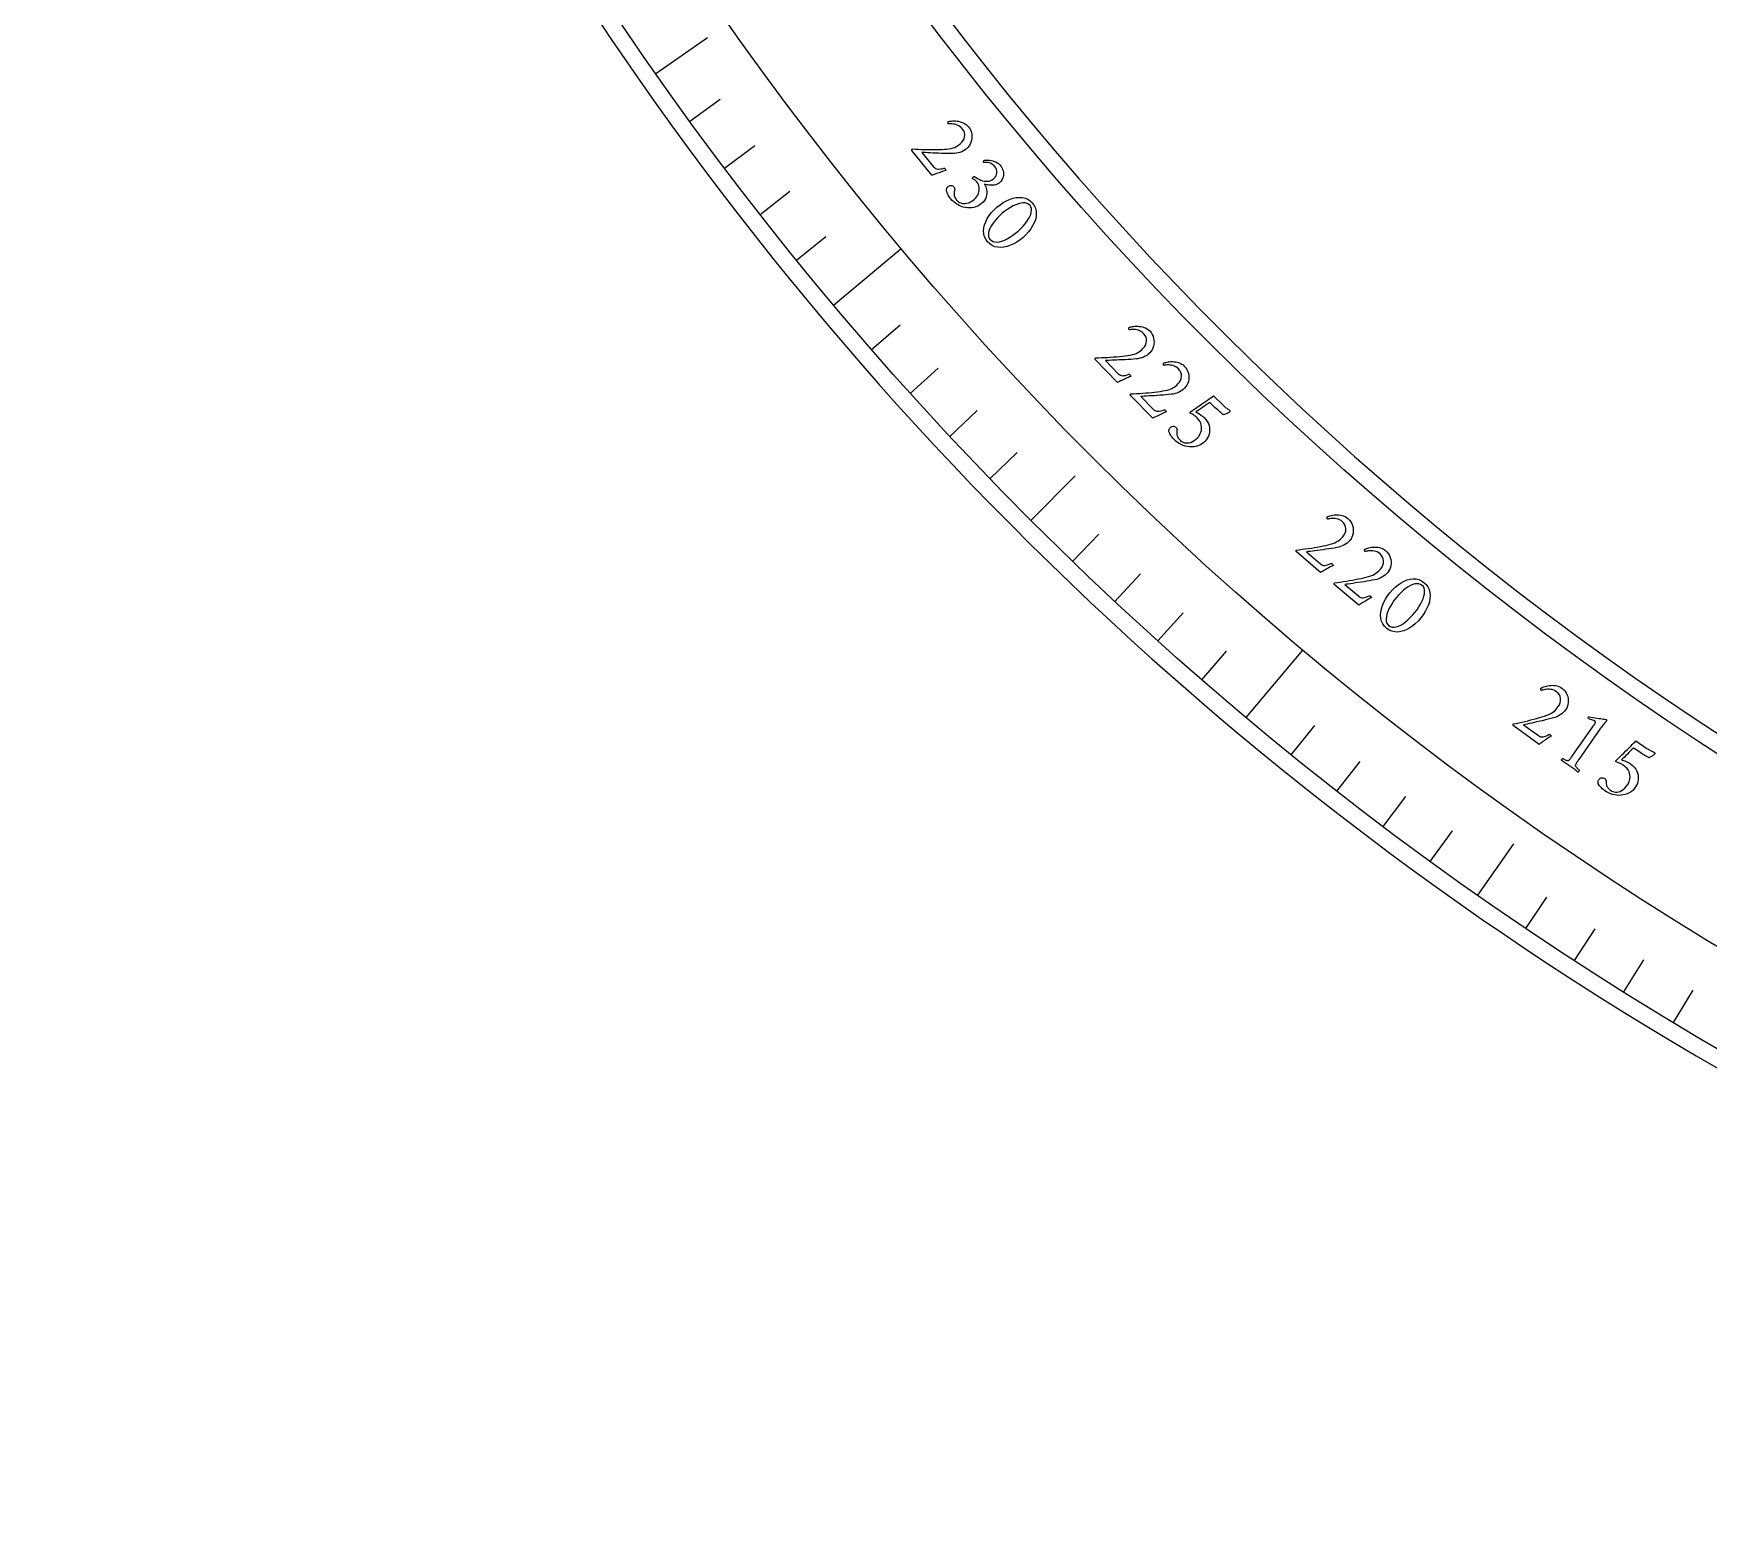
# Model space of a CAD drawing. Header units: millimetres. Extents: x -78 to 78, y -78 to 97.
# Drawn here: x -78 to -39.16, y -78 to -43.58 of the extents above; entities that cross this region are included whole.
import ezdxf

# ---------------------------------------------------------------- set-up
doc = ezdxf.new("R2010")
doc.units = ezdxf.units.MM
for name, color, linetype in [('CUT_INNER', 6, 'Continuous'), ('CUT_OUTER', 1, 'Continuous'), ('ENGRAVE', 7, 'Continuous'), ('ENGRAVE_FINE', 8, 'Continuous'), ('TEXT', 5, 'Continuous')]:
    doc.layers.add(name, color=color, linetype=linetype)

msp = doc.modelspace()

# ---------------------------------------------------------------- linework, layer by layer
at = {"layer": 'CUT_INNER'}
msp.add_arc((0.0001, -0.0002), 71.3699, 92.272579, 352.617363, dxfattribs=at)
at = {"layer": 'CUT_OUTER'}
msp.add_arc((-0.0002, -0.0002), 77.9998, 178.593623, 0.21968, dxfattribs=at)
at = {"layer": 'ENGRAVE'}
for points in [[(-63.568, -44.5108), (-62.3732, -43.6742)], [(-59.4467, -49.8817), (-57.8824, -48.5691)], [(-54.873, -54.873), (-53.8417, -53.8417)], [(-49.8817, -59.4467), (-48.5691, -57.8824)], [(-44.5108, -63.568), (-43.6742, -62.3732)]]:
    msp.add_lwpolyline(points, dxfattribs=at)
for radius in [77.6022, 75.5602, 71.7678]:
    msp.add_circle((0, 0), radius, dxfattribs=at)
at = {"layer": 'ENGRAVE_FINE'}
for points in [[(-62.7815, -45.6134), (-62.0735, -45.099)], [(-61.9759, -46.7022), (-61.2769, -46.1755)], [(-61.1514, -47.7767), (-60.4617, -47.2379)], [(-60.3082, -48.8366), (-59.6281, -48.2859)], [(-58.5671, -50.9116), (-57.9066, -50.3375)], [(-57.6697, -51.926), (-57.0193, -51.3404)], [(-56.7547, -52.9246), (-56.1146, -52.3277)], [(-55.8224, -53.907), (-55.1928, -53.2991)], [(-53.907, -55.8224), (-53.2991, -55.1928)], [(-52.9246, -56.7547), (-52.3277, -56.1146)], [(-51.926, -57.6697), (-51.3404, -57.0193)], [(-50.9116, -58.5671), (-50.3375, -57.9066)], [(-48.8366, -60.3082), (-48.2859, -59.6281)], [(-47.7767, -61.1514), (-47.2379, -60.4617)], [(-46.7022, -61.9759), (-46.1755, -61.2769)], [(-45.6134, -62.7815), (-45.099, -62.0735)], [(-43.3946, -64.3351), (-42.9052, -63.6096)], [(-42.2652, -65.0827), (-41.7885, -64.3487)], [(-41.1229, -65.8104), (-40.6591, -65.0682)], [(-39.9681, -66.5181), (-39.5173, -65.7679)]]:
    msp.add_lwpolyline(points, dxfattribs=at)
at = {"layer": 'TEXT'}
for points in [[(-56.847, -46.7566), (-56.8749, -46.7652), (-56.9044, -46.7748), (-56.9354, -46.7852), (-56.9679, -46.7966), (-57.0006, -46.8082), (-57.0321, -46.8195), (-57.0622, -46.8304), (-57.091, -46.841), (-57.1169, -46.8505), (-57.1381, -46.8583), (-57.1547, -46.8645), (-57.1667, -46.869), (-57.6339, -46.2933), (-57.634, -46.2891), (-57.6337, -46.2844), (-57.633, -46.2791), (-57.6318, -46.2733), (-57.6302, -46.2678), (-57.6284, -46.2632), (-57.6262, -46.2597), (-57.6238, -46.2571), (-57.556, -46.2606), (-57.4869, -46.2638), (-57.4167, -46.2666), (-57.3454, -46.2691), (-57.2739, -46.2711), (-57.2033, -46.2723), (-57.1336, -46.2727), (-57.0649, -46.2725), (-56.9984, -46.2713), (-56.9355, -46.2692), (-56.8762, -46.266), (-56.8205, -46.2619), (-56.7657, -46.2555), (-56.7169, -46.2465), (-56.6742, -46.2348), (-56.6375, -46.2205), (-56.6042, -46.2038), (-56.5717, -46.1847), (-56.54, -46.1633), (-56.5092, -46.1396), (-56.4713, -46.1033), (-56.4419, -46.0634), (-56.4211, -46.0198), (-56.4089, -45.9727), (-56.4059, -45.925), (-56.413, -45.8796), (-56.4299, -45.8367), (-56.4569, -45.7961), (-56.4843, -45.766), (-56.5137, -45.7408), (-56.5449, -45.7206), (-56.578, -45.7054), (-56.6115, -45.6941), (-56.6437, -45.6857), (-56.6748, -45.68), (-56.7046, -45.6771), (-56.7317, -45.6761), (-56.7546, -45.6758), (-56.7734, -45.6764), (-56.7881, -45.6777), (-56.7915, -45.6721), (-56.7936, -45.6652), (-56.7944, -45.6571), (-56.794, -45.6478), (-56.7927, -45.6389), (-56.791, -45.6319), (-56.789, -45.6269), (-56.7866, -45.6239), (-56.7747, -45.6203), (-56.7584, -45.6168), (-56.7376, -45.6133), (-56.7124, -45.61), (-56.6839, -45.6075), (-56.6532, -45.607), (-56.6203, -45.6083), (-56.5852, -45.6114), (-56.5491, -45.6169), (-56.5132, -45.625), (-56.4776, -45.636), (-56.4422, -45.6497), (-56.4079, -45.6669), (-56.376, -45.6886), (-56.3462, -45.7146), (-56.3186, -45.745), (-56.2899, -45.7853), (-56.2676, -45.828), (-56.2516, -45.8729), (-56.2421, -45.9201), (-56.2385, -45.9679), (-56.2404, -46.0148), (-56.2479, -46.0606), (-56.2609, -46.1055), (-56.2792, -46.1479), (-56.3024, -46.1866), (-56.3304, -46.2214), (-56.3634, -46.2524), (-56.3995, -46.2794), (-56.4372, -46.3025), (-56.4765, -46.3215), (-56.5172, -46.3365), (-56.5592, -46.348), (-56.602, -46.3562), (-56.6456, -46.3612), (-56.6901, -46.363), (-56.7502, -46.3631), (-56.8127, -46.3625), (-56.8777, -46.3612), (-56.9452, -46.3592), (-57.0129, -46.3568), (-57.0786, -46.3542), (-57.1423, -46.3515), (-57.2039, -46.3486), (-57.2615, -46.3459), (-57.313, -46.3434), (-57.3584, -46.3413), (-57.3978, -46.3396), (-57.1301, -46.6692), (-57.109, -46.6911), (-57.0858, -46.7075), (-57.0605, -46.7185), (-57.0331, -46.7241), (-57.0028, -46.725), (-56.9688, -46.722), (-56.9312, -46.7151), (-56.8899, -46.7042), (-56.8835, -46.703), (-56.8772, -46.7043), (-56.8708, -46.7082), (-56.8646, -46.7145), (-56.8624, -46.7176), (-56.8599, -46.7219), (-56.8571, -46.7275), (-56.8541, -46.7341), (-56.8513, -46.741), (-56.8491, -46.747), (-56.8477, -46.7522), (-56.847, -46.7566)], [(-55.5687, -46.653), (-55.5525, -46.6754), (-55.5384, -46.7014), (-55.5265, -46.7309), (-55.5167, -46.764), (-55.5101, -46.7992), (-55.5078, -46.835), (-55.5098, -46.8715), (-55.516, -46.9086), (-55.5275, -46.9449), (-55.5452, -46.9788), (-55.5691, -47.0105), (-55.5993, -47.0398), (-55.626, -47.0596), (-55.6543, -47.0754), (-55.6843, -47.087), (-55.7159, -47.0945), (-55.7482, -47.0988), (-55.7801, -47.1006), (-55.8115, -47.0998), (-55.8426, -47.0966), (-55.8723, -47.0919), (-55.8994, -47.0867), (-55.9242, -47.0811), (-55.9465, -47.0749), (-55.9315, -47.1027), (-55.9189, -47.134), (-55.9087, -47.1687), (-55.9009, -47.2068), (-55.8966, -47.247), (-55.8971, -47.2878), (-55.9021, -47.3292), (-55.9119, -47.3712), (-55.9274, -47.4124), (-55.9499, -47.4516), (-55.9794, -47.4886), (-56.0158, -47.5235), (-56.0583, -47.5558), (-56.1026, -47.5818), (-56.1488, -47.6017), (-56.1967, -47.6154), (-56.2456, -47.6235), (-56.2945, -47.6266), (-56.3433, -47.6245), (-56.3922, -47.6174), (-56.4404, -47.6057), (-56.4872, -47.5897), (-56.5328, -47.5696), (-56.577, -47.5453), (-56.6192, -47.5174), (-56.6585, -47.4863), (-56.6951, -47.4522), (-56.7289, -47.415), (-56.7425, -47.3976), (-56.7566, -47.3771), (-56.7713, -47.3537), (-56.7864, -47.3274), (-56.8007, -47.2995), (-56.8126, -47.2717), (-56.8221, -47.2439), (-56.8293, -47.2161), (-56.8291, -47.2095), (-56.8279, -47.2007), (-56.8258, -47.1897), (-56.8226, -47.1764), (-56.8182, -47.1627), (-56.8122, -47.1506), (-56.8045, -47.14), (-56.7952, -47.1308), (-56.7774, -47.1182), (-56.759, -47.1096), (-56.7401, -47.1051), (-56.7207, -47.1045), (-56.7021, -47.1075), (-56.6856, -47.1134), (-56.6713, -47.1224), (-56.659, -47.1343), (-56.6474, -47.1516), (-56.6405, -47.1698), (-56.6384, -47.1889), (-56.6409, -47.2089), (-56.6454, -47.2292), (-56.6491, -47.2489), (-56.652, -47.2681), (-56.654, -47.2868), (-56.6546, -47.3082), (-56.6523, -47.3293), (-56.6474, -47.35), (-56.6396, -47.3704), (-56.63, -47.3901), (-56.6193, -47.4088), (-56.6075, -47.4263), (-56.5947, -47.4428), (-56.5748, -47.4634), (-56.5518, -47.4816), (-56.5257, -47.4973), (-56.4965, -47.5106), (-56.4645, -47.52), (-56.43, -47.5244), (-56.3931, -47.5236), (-56.3537, -47.5176), (-56.3123, -47.5052), (-56.2694, -47.4851), (-56.225, -47.4573), (-56.1791, -47.4218), (-56.1483, -47.3926), (-56.1227, -47.3613), (-56.1022, -47.328), (-56.0868, -47.2926), (-56.0762, -47.2562), (-56.0701, -47.2198), (-56.0684, -47.1834), (-56.071, -47.1471), (-56.0781, -47.112), (-56.0896, -47.0793), (-56.1054, -47.049), (-56.1255, -47.0211), (-56.1372, -47.0082), (-56.1501, -46.996), (-56.1641, -46.9846), (-56.1792, -46.974), (-56.1939, -46.9643), (-56.2067, -46.9556), (-56.2175, -46.9479), (-56.2264, -46.9413), (-56.2231, -46.931), (-56.218, -46.9215), (-56.2113, -46.9127), (-56.203, -46.9047), (-56.1974, -46.9004), (-56.1922, -46.8971), (-56.1876, -46.895), (-56.1834, -46.894), (-56.1482, -46.919), (-56.1117, -46.9416), (-56.074, -46.9618), (-56.0352, -46.9795), (-55.9958, -46.9936), (-55.9566, -47.0031), (-55.9176, -47.0079), (-55.8787, -47.008), (-55.8404, -47.0024), (-55.803, -46.99), (-55.7666, -46.9707), (-55.7311, -46.9446), (-55.7023, -46.9155), (-55.6809, -46.8832), (-55.6668, -46.8476), (-55.6602, -46.8087), (-55.6612, -46.7689), (-55.6703, -46.7305), (-55.6873, -46.6936), (-55.7124, -46.6582), (-55.7347, -46.6347), (-55.7586, -46.6153), (-55.7842, -46.6001), (-55.8114, -46.5891), (-55.8387, -46.5813), (-55.8646, -46.5756), (-55.8891, -46.572), (-55.9121, -46.5705), (-55.9325, -46.57), (-55.949, -46.5693), (-55.9616, -46.5683), (-55.9704, -46.567), (-55.9724, -46.5631), (-55.9729, -46.558), (-55.972, -46.5516), (-55.9697, -46.544), (-55.9662, -46.5362), (-55.9621, -46.5293), (-55.9572, -46.5231), (-55.9517, -46.5178), (-55.9215, -46.5152), (-55.8901, -46.5147), (-55.8576, -46.5161), (-55.824, -46.5196), (-55.7898, -46.5254), (-55.7558, -46.534), (-55.722, -46.5453), (-55.6884, -46.5594), (-55.6558, -46.5769), (-55.6249, -46.5983), (-55.5959, -46.6237), (-55.5687, -46.653)], [(-54.8397, -47.5111), (-54.7974, -47.5689), (-54.7676, -47.63), (-54.7504, -47.6944), (-54.7458, -47.7621), (-54.7524, -47.8317), (-54.7689, -47.9019), (-54.7953, -47.9725), (-54.8315, -48.0436), (-54.8763, -48.1136), (-54.9281, -48.1811), (-54.9871, -48.2461), (-55.0532, -48.3086), (-55.1238, -48.366), (-55.196, -48.4158), (-55.27, -48.458), (-55.3458, -48.4927), (-55.4216, -48.5187), (-55.4958, -48.535), (-55.5682, -48.5416), (-55.639, -48.5385), (-55.7064, -48.5244), (-55.7685, -48.4982), (-55.8253, -48.46), (-55.8768, -48.4096), (-55.9181, -48.3529), (-55.9471, -48.2921), (-55.9638, -48.2272), (-55.9683, -48.1584), (-55.9617, -48.0875), (-55.9452, -48.0163), (-55.9189, -47.9448), (-55.8827, -47.873), (-55.8379, -47.8026), (-55.7857, -47.7351), (-55.7262, -47.6705), (-55.6594, -47.6088), (-55.5882, -47.5523), (-55.5153, -47.5034), (-55.4409, -47.4619), (-55.3648, -47.428), (-55.289, -47.4027), (-55.215, -47.387), (-55.1429, -47.3811), (-55.0726, -47.3849), (-55.0061, -47.3993), (-54.9451, -47.4251), (-54.8897, -47.4624), (-54.8397, -47.5111)], [(-54.892, -47.5707), (-54.9238, -47.5418), (-54.9613, -47.5219), (-55.0044, -47.5111), (-55.0533, -47.5092), (-55.1066, -47.5155), (-55.1627, -47.529), (-55.2217, -47.5498), (-55.2836, -47.5779), (-55.347, -47.6124), (-55.4105, -47.6528), (-55.4741, -47.6988), (-55.5378, -47.7507), (-55.5979, -47.8053), (-55.6526, -47.861), (-55.7019, -47.9177), (-55.7458, -47.9756), (-55.7832, -48.0329), (-55.8133, -48.0881), (-55.836, -48.1412), (-55.8514, -48.1921), (-55.8584, -48.2395), (-55.8561, -48.2819), (-55.8443, -48.3192), (-55.8232, -48.3516), (-55.7889, -48.383), (-55.7493, -48.4043), (-55.7044, -48.4155), (-55.6541, -48.4165), (-55.5998, -48.4087), (-55.5428, -48.3932), (-55.4831, -48.37), (-55.4206, -48.3392), (-55.357, -48.302), (-55.2937, -48.2599), (-55.2307, -48.2128), (-55.1681, -48.1608), (-55.1078, -48.1053), (-55.0534, -48.0495), (-55.005, -47.9933), (-54.9625, -47.9368), (-54.9266, -47.8811), (-54.898, -47.8274), (-54.8765, -47.7758), (-54.8624, -47.7263), (-54.8563, -47.6802), (-54.8592, -47.6389), (-54.8711, -47.6024), (-54.892, -47.5707)], [(-52.5555, -51.5332), (-52.5826, -51.5442), (-52.6111, -51.5563), (-52.6411, -51.5694), (-52.6726, -51.5836), (-52.7041, -51.598), (-52.7344, -51.612), (-52.7635, -51.6255), (-52.7913, -51.6385), (-52.8162, -51.6503), (-52.8367, -51.6599), (-52.8527, -51.6675), (-52.8643, -51.6731), (-53.3799, -51.1403), (-53.3804, -51.1361), (-53.3805, -51.1314), (-53.3802, -51.1261), (-53.3795, -51.1202), (-53.3784, -51.1145), (-53.377, -51.1098), (-53.3751, -51.1061), (-53.373, -51.1033), (-53.3051, -51.1009), (-53.236, -51.098), (-53.1658, -51.0947), (-53.0945, -51.091), (-53.0231, -51.0867), (-52.9527, -51.0818), (-52.8833, -51.0762), (-52.8148, -51.0699), (-52.7487, -51.063), (-52.6862, -51.0553), (-52.6274, -51.047), (-52.5723, -51.0381), (-52.5183, -51.027), (-52.4705, -51.0137), (-52.4289, -50.9984), (-52.3936, -50.9809), (-52.3619, -50.9613), (-52.3312, -50.9395), (-52.3015, -50.9154), (-52.2729, -50.8892), (-52.2382, -50.8497), (-52.2124, -50.8073), (-52.1955, -50.7622), (-52.1875, -50.7141), (-52.1887, -50.6663), (-52.1996, -50.6217), (-52.2203, -50.5805), (-52.2506, -50.5424), (-52.2806, -50.5147), (-52.312, -50.4922), (-52.3449, -50.4748), (-52.3792, -50.4626), (-52.4136, -50.4543), (-52.4464, -50.4486), (-52.4778, -50.4457), (-52.5078, -50.4454), (-52.5349, -50.4467), (-52.5577, -50.4485), (-52.5764, -50.4507), (-52.5909, -50.4533), (-52.5948, -50.448), (-52.5975, -50.4413), (-52.599, -50.4333), (-52.5994, -50.424), (-52.5989, -50.415), (-52.5978, -50.4079), (-52.5962, -50.4027), (-52.5941, -50.3995), (-52.5826, -50.3949), (-52.5666, -50.39), (-52.5462, -50.3848), (-52.5214, -50.3792), (-52.4932, -50.3743), (-52.4627, -50.3711), (-52.4298, -50.3695), (-52.3946, -50.3696), (-52.3582, -50.3719), (-52.3217, -50.3769), (-52.2852, -50.3847), (-52.2487, -50.3952), (-52.2132, -50.4094), (-52.1794, -50.4282), (-52.1475, -50.4515), (-52.1174, -50.4794), (-52.0852, -50.5171), (-52.0593, -50.5577), (-52.0395, -50.601), (-52.0259, -50.6472), (-52.0181, -50.6945), (-52.0159, -50.7414), (-52.0194, -50.7877), (-52.0285, -50.8335), (-52.043, -50.8774), (-52.0627, -50.9179), (-52.0876, -50.955), (-52.1177, -50.9888), (-52.1514, -51.0189), (-52.187, -51.0451), (-52.2244, -51.0675), (-52.2637, -51.086), (-52.3045, -51.101), (-52.3464, -51.113), (-52.3894, -51.1218), (-52.4335, -51.1275), (-52.4934, -51.1328), (-52.5558, -51.1376), (-52.6206, -51.142), (-52.688, -51.1459), (-52.7557, -51.1494), (-52.8214, -51.1525), (-52.885, -51.1554), (-52.9467, -51.1579), (-53.0043, -51.1602), (-53.0558, -51.1623), (-53.1013, -51.1641), (-53.1406, -51.1658), (-52.8452, -51.4708), (-52.8223, -51.4908), (-52.7977, -51.5051), (-52.7715, -51.5139), (-52.7438, -51.5171), (-52.7135, -51.5153), (-52.68, -51.5094), (-52.6431, -51.4992), (-52.6029, -51.4848), (-52.5966, -51.483), (-52.5902, -51.4838), (-52.5835, -51.4871), (-52.5768, -51.4928), (-52.5743, -51.4957), (-52.5714, -51.4998), (-52.5682, -51.5051), (-52.5646, -51.5115), (-52.5612, -51.5181), (-52.5585, -51.5239), (-52.5566, -51.5289), (-52.5555, -51.5332)], [(-51.7355, -52.3564), (-51.7624, -52.3678), (-51.7907, -52.3804), (-51.8205, -52.394), (-51.8518, -52.4086), (-51.8831, -52.4236), (-51.9132, -52.438), (-51.942, -52.452), (-51.9696, -52.4654), (-51.9943, -52.4775), (-52.0147, -52.4875), (-52.0306, -52.4954), (-52.042, -52.5011), (-52.5659, -51.9765), (-52.5665, -51.9724), (-52.5667, -51.9676), (-52.5665, -51.9623), (-52.5659, -51.9564), (-52.5649, -51.9507), (-52.5635, -51.946), (-52.5618, -51.9423), (-52.5596, -51.9395), (-52.4918, -51.936), (-52.4228, -51.932), (-52.3527, -51.9276), (-52.2814, -51.9227), (-52.2101, -51.9173), (-52.1398, -51.9113), (-52.0704, -51.9046), (-52.0021, -51.8972), (-51.9361, -51.8893), (-51.8737, -51.8806), (-51.8151, -51.8714), (-51.7601, -51.8616), (-51.7062, -51.8496), (-51.6587, -51.8356), (-51.6173, -51.8196), (-51.5823, -51.8016), (-51.5509, -51.7815), (-51.5206, -51.7592), (-51.4913, -51.7347), (-51.463, -51.708), (-51.429, -51.6679), (-51.4039, -51.6252), (-51.3877, -51.5797), (-51.3804, -51.5316), (-51.3824, -51.4838), (-51.394, -51.4394), (-51.4153, -51.3985), (-51.4463, -51.3609), (-51.4767, -51.3337), (-51.5085, -51.3117), (-51.5416, -51.2948), (-51.5761, -51.2831), (-51.6106, -51.2753), (-51.6435, -51.2702), (-51.675, -51.2678), (-51.7049, -51.268), (-51.732, -51.2697), (-51.7549, -51.2718), (-51.7735, -51.2743), (-51.7879, -51.2772), (-51.7919, -51.2719), (-51.7947, -51.2653), (-51.7964, -51.2573), (-51.7969, -51.248), (-51.7965, -51.239), (-51.7956, -51.2319), (-51.7941, -51.2267), (-51.792, -51.2235), (-51.7805, -51.2187), (-51.7647, -51.2135), (-51.7444, -51.2079), (-51.7196, -51.202), (-51.6915, -51.1967), (-51.661, -51.193), (-51.6282, -51.1909), (-51.593, -51.1904), (-51.5565, -51.1921), (-51.52, -51.1965), (-51.4834, -51.2037), (-51.4467, -51.2137), (-51.4109, -51.2273), (-51.3769, -51.2456), (-51.3446, -51.2684), (-51.314, -51.2958), (-51.2813, -51.333), (-51.2547, -51.3731), (-51.2343, -51.4162), (-51.2199, -51.4621), (-51.2114, -51.5093), (-51.2085, -51.5561), (-51.2112, -51.6025), (-51.2196, -51.6485), (-51.2334, -51.6926), (-51.2525, -51.7334), (-51.2768, -51.7709), (-51.3064, -51.8051), (-51.3396, -51.8357), (-51.3747, -51.8625), (-51.4118, -51.8855), (-51.4507, -51.9046), (-51.4913, -51.9203), (-51.533, -51.9329), (-51.5759, -51.9424), (-51.62, -51.9488), (-51.6797, -51.955), (-51.742, -51.9609), (-51.8068, -51.9662), (-51.8741, -51.9712), (-51.9417, -51.9757), (-52.0073, -51.98), (-52.0709, -51.9838), (-52.1325, -51.9873), (-52.1901, -51.9905), (-52.2416, -51.9934), (-52.287, -51.9959), (-52.3264, -51.9982), (-52.0262, -52.2986), (-52.0029, -52.3182), (-51.9781, -52.3321), (-51.9518, -52.3405), (-51.924, -52.3432), (-51.8938, -52.341), (-51.8603, -52.3345), (-51.8236, -52.3238), (-51.7837, -52.3087), (-51.7774, -52.3069), (-51.7709, -52.3075), (-51.7643, -52.3107), (-51.7574, -52.3163), (-51.7549, -52.3192), (-51.7519, -52.3233), (-51.7486, -52.3284), (-51.7449, -52.3348), (-51.7414, -52.3413), (-51.7387, -52.3471), (-51.7367, -52.3521), (-51.7355, -52.3564)], [(-50.8545, -52.4859), (-50.8135, -52.5306), (-50.7808, -52.577), (-50.7563, -52.6252), (-50.7402, -52.6752), (-50.7313, -52.7257), (-50.7285, -52.7754), (-50.7319, -52.8243), (-50.7414, -52.8723), (-50.7563, -52.9181), (-50.7761, -52.9603), (-50.8006, -52.9989), (-50.8299, -53.0338), (-50.8688, -53.0702), (-50.9102, -53.1007), (-50.9541, -53.1252), (-51.0004, -53.1438), (-51.0482, -53.1569), (-51.0965, -53.1649), (-51.1453, -53.1679), (-51.1946, -53.1659), (-51.2437, -53.1591), (-51.292, -53.1481), (-51.3394, -53.1328), (-51.3859, -53.1132), (-51.4307, -53.0897), (-51.473, -53.0629), (-51.5129, -53.0327), (-51.5503, -52.9992), (-51.5657, -52.9832), (-51.5819, -52.9643), (-51.5988, -52.9426), (-51.6166, -52.9179), (-51.6336, -52.8917), (-51.6483, -52.8652), (-51.6607, -52.8385), (-51.6707, -52.8117), (-51.6712, -52.8051), (-51.6709, -52.7962), (-51.6699, -52.785), (-51.6682, -52.7714), (-51.6651, -52.7574), (-51.6604, -52.7447), (-51.6539, -52.7334), (-51.6456, -52.7233), (-51.6291, -52.7089), (-51.6117, -52.6985), (-51.5934, -52.692), (-51.5741, -52.6895), (-51.5553, -52.6905), (-51.5383, -52.6947), (-51.5231, -52.7022), (-51.5097, -52.7128), (-51.4964, -52.7288), (-51.4877, -52.7462), (-51.4836, -52.7649), (-51.484, -52.7851), (-51.4865, -52.8057), (-51.4881, -52.8257), (-51.489, -52.8451), (-51.4891, -52.864), (-51.4874, -52.8853), (-51.483, -52.906), (-51.4759, -52.9261), (-51.4662, -52.9456), (-51.4545, -52.9642), (-51.442, -52.9817), (-51.4285, -52.9979), (-51.414, -53.013), (-51.3921, -53.0315), (-51.3674, -53.0472), (-51.3398, -53.0601), (-51.3094, -53.0703), (-51.2765, -53.0764), (-51.2418, -53.0772), (-51.2051, -53.0726), (-51.1666, -53.0626), (-51.1267, -53.0461), (-51.0861, -53.0217), (-51.0448, -52.9894), (-51.0028, -52.9493), (-50.9806, -52.9233), (-50.961, -52.8938), (-50.9439, -52.8609), (-50.9294, -52.8246), (-50.919, -52.7858), (-50.914, -52.7455), (-50.9145, -52.7037), (-50.9205, -52.6603), (-50.9337, -52.6163), (-50.9559, -52.5726), (-50.9869, -52.5291), (-51.0268, -52.4859), (-51.0408, -52.4732), (-51.0577, -52.4592), (-51.0777, -52.4441), (-51.1006, -52.4278), (-51.1237, -52.4124), (-51.1442, -52.4001), (-51.162, -52.391), (-51.1772, -52.385), (-51.1791, -52.3823), (-51.18, -52.3789), (-51.1799, -52.3746), (-51.1789, -52.3696), (-51.1772, -52.3644), (-51.1748, -52.3595), (-51.1719, -52.3551), (-51.1683, -52.351), (-51.1179, -52.3164), (-51.0674, -52.2819), (-51.017, -52.2473), (-50.9665, -52.2127), (-50.917, -52.1786), (-50.8691, -52.1458), (-50.823, -52.1141), (-50.7787, -52.0836), (-50.7373, -52.0549), (-50.7001, -52.0288), (-50.6671, -52.0053), (-50.6383, -51.9843), (-50.4157, -52.2002), (-50.3999, -52.215), (-50.3836, -52.2297), (-50.3666, -52.2441), (-50.3491, -52.2583), (-50.332, -52.2717), (-50.3161, -52.2837), (-50.3014, -52.2943), (-50.288, -52.3035), (-50.2769, -52.3109), (-50.2689, -52.3162), (-50.2641, -52.3194), (-50.2625, -52.3205), (-50.2609, -52.3263), (-50.2595, -52.3317), (-50.2581, -52.3366), (-50.2569, -52.341), (-50.2562, -52.3451), (-50.2566, -52.3489), (-50.258, -52.3524), (-50.2605, -52.3557), (-50.264, -52.3587), (-50.27, -52.3628), (-50.2784, -52.3682), (-50.2894, -52.3749), (-50.302, -52.382), (-50.3158, -52.3892), (-50.3306, -52.3962), (-50.3465, -52.4032), (-50.3627, -52.4095), (-50.3787, -52.4146), (-50.3944, -52.4184), (-50.4099, -52.4209), (-50.4277, -52.4068), (-50.4471, -52.3911), (-50.468, -52.374), (-50.4905, -52.3553), (-50.5146, -52.3348), (-50.5402, -52.312), (-50.5673, -52.2869), (-50.596, -52.2595), (-50.723, -52.1362), (-50.7635, -52.164), (-50.8043, -52.1922), (-50.8452, -52.2208), (-50.8863, -52.2498), (-50.9271, -52.2784), (-50.9672, -52.3061), (-51.0066, -52.3327), (-51.0451, -52.3584), (-51.0225, -52.3688), (-50.998, -52.3819), (-50.9715, -52.3979), (-50.943, -52.4168), (-50.9154, -52.4363), (-50.8914, -52.4543), (-50.8711, -52.4709), (-50.8545, -52.4859)], [(-47.8641, -55.9176), (-47.8901, -55.931), (-47.9175, -55.9455), (-47.9462, -55.9612), (-47.9763, -55.978), (-48.0065, -55.9952), (-48.0355, -56.0117), (-48.0633, -56.0277), (-48.0898, -56.0431), (-48.1136, -56.057), (-48.1332, -56.0684), (-48.1485, -56.0774), (-48.1595, -56.0839), (-48.7196, -55.5981), (-48.7204, -55.5939), (-48.7209, -55.5892), (-48.7211, -55.5839), (-48.7209, -55.578), (-48.7204, -55.5722), (-48.7193, -55.5674), (-48.7178, -55.5636), (-48.7159, -55.5606), (-48.6485, -55.5523), (-48.58, -55.5434), (-48.5103, -55.534), (-48.4396, -55.5241), (-48.3689, -55.5136), (-48.2991, -55.5025), (-48.2304, -55.4909), (-48.1628, -55.4787), (-48.0975, -55.466), (-48.036, -55.453), (-47.9781, -55.4396), (-47.924, -55.4258), (-47.8711, -55.4101), (-47.8247, -55.3927), (-47.7846, -55.3738), (-47.7509, -55.3533), (-47.721, -55.331), (-47.6924, -55.3066), (-47.6649, -55.2801), (-47.6387, -55.2514), (-47.6076, -55.209), (-47.5856, -55.1646), (-47.5727, -55.1181), (-47.5689, -55.0696), (-47.5742, -55.022), (-47.589, -54.9786), (-47.6132, -54.9393), (-47.6468, -54.904), (-47.679, -54.8791), (-47.7123, -54.8594), (-47.7465, -54.8449), (-47.7818, -54.8357), (-47.8167, -54.8304), (-47.85, -54.8277), (-47.8815, -54.8275), (-47.9113, -54.8298), (-47.9382, -54.8335), (-47.9609, -54.8372), (-47.9793, -54.841), (-47.9935, -54.8449), (-47.9978, -54.84), (-48.0011, -54.8335), (-48.0033, -54.8257), (-48.0045, -54.8165), (-48.0047, -54.8074), (-48.0043, -54.8003), (-48.0032, -54.795), (-48.0014, -54.7916), (-47.9903, -54.786), (-47.9748, -54.7797), (-47.955, -54.7727), (-47.9307, -54.765), (-47.9031, -54.7577), (-47.8729, -54.7518), (-47.8403, -54.7474), (-47.8052, -54.7444), (-47.7687, -54.7435), (-47.732, -54.7453), (-47.695, -54.7499), (-47.6577, -54.7572), (-47.621, -54.7683), (-47.5857, -54.784), (-47.5519, -54.8045), (-47.5195, -54.8296), (-47.4842, -54.8644), (-47.4548, -54.9025), (-47.4313, -54.944), (-47.4137, -54.9888), (-47.4018, -55.0353), (-47.3956, -55.0818), (-47.395, -55.1282), (-47.4001, -55.1747), (-47.4107, -55.2196), (-47.4268, -55.2617), (-47.4484, -55.3009), (-47.4754, -55.3371), (-47.5064, -55.37), (-47.5395, -55.3993), (-47.5748, -55.4248), (-47.6123, -55.4467), (-47.6517, -55.4652), (-47.6924, -55.4808), (-47.7345, -55.4933), (-47.778, -55.5028), (-47.8371, -55.5133), (-47.8988, -55.5236), (-47.9631, -55.5336), (-48.0299, -55.5433), (-48.097, -55.5527), (-48.1621, -55.5616), (-48.2253, -55.5699), (-48.2865, -55.5779), (-48.3437, -55.5851), (-48.3948, -55.5917), (-48.44, -55.5975), (-48.479, -55.6026), (-48.1582, -55.8807), (-48.1336, -55.8986), (-48.1078, -55.9107), (-48.081, -55.9172), (-48.0531, -55.9179), (-48.0231, -55.9136), (-47.9902, -55.9047), (-47.9543, -55.8914), (-47.9155, -55.8735), (-47.9094, -55.8712), (-47.9029, -55.8714), (-47.8961, -55.8741), (-47.8888, -55.8792), (-47.8861, -55.8819), (-47.8829, -55.8857), (-47.8792, -55.8907), (-47.875, -55.8968), (-47.8711, -55.903), (-47.8679, -55.9086), (-47.8656, -55.9134), (-47.8641, -55.9176)], [(-46.9755, -56.6662), (-47.0013, -56.6799), (-47.0284, -56.6949), (-47.0569, -56.711), (-47.0867, -56.7284), (-47.1166, -56.746), (-47.1453, -56.763), (-47.1729, -56.7794), (-47.1992, -56.7952), (-47.2228, -56.8095), (-47.2421, -56.8212), (-47.2573, -56.8304), (-47.2682, -56.8371), (-47.8359, -56.3602), (-47.8368, -56.3561), (-47.8374, -56.3514), (-47.8376, -56.3461), (-47.8376, -56.3401), (-47.8371, -56.3344), (-47.8361, -56.3296), (-47.8347, -56.3257), (-47.8328, -56.3227), (-47.7655, -56.3133), (-47.6971, -56.3033), (-47.6277, -56.2928), (-47.5571, -56.2818), (-47.4865, -56.2702), (-47.417, -56.258), (-47.3485, -56.2453), (-47.281, -56.232), (-47.216, -56.2183), (-47.1546, -56.2043), (-47.097, -56.19), (-47.0431, -56.1754), (-46.9905, -56.1588), (-46.9443, -56.1407), (-46.9046, -56.1212), (-46.8712, -56.1002), (-46.8417, -56.0774), (-46.8134, -56.0526), (-46.7864, -56.0256), (-46.7606, -55.9965), (-46.7302, -55.9537), (-46.7089, -55.9089), (-46.6967, -55.8622), (-46.6936, -55.8136), (-46.6998, -55.7662), (-46.7152, -55.723), (-46.74, -55.684), (-46.7741, -55.6493), (-46.8068, -55.6249), (-46.8404, -55.6057), (-46.8748, -55.5918), (-46.9103, -55.5831), (-46.9453, -55.5784), (-46.9785, -55.5762), (-47.0101, -55.5765), (-47.0399, -55.5793), (-47.0667, -55.5834), (-47.0893, -55.5875), (-47.1076, -55.5916), (-47.1218, -55.5957), (-47.1262, -55.5908), (-47.1296, -55.5844), (-47.1319, -55.5766), (-47.1332, -55.5674), (-47.1336, -55.5584), (-47.1333, -55.5512), (-47.1323, -55.5459), (-47.1305, -55.5425), (-47.1195, -55.5367), (-47.1041, -55.5302), (-47.0844, -55.5229), (-47.0603, -55.5148), (-47.0327, -55.5071), (-47.0027, -55.5007), (-46.9701, -55.4958), (-46.9351, -55.4922), (-46.8986, -55.4907), (-46.8619, -55.492), (-46.8248, -55.496), (-46.7874, -55.5027), (-46.7505, -55.5132), (-46.715, -55.5283), (-46.6809, -55.5483), (-46.648, -55.5729), (-46.6122, -55.6071), (-46.5822, -55.6448), (-46.5581, -55.6859), (-46.5398, -55.7304), (-46.5272, -55.7767), (-46.5202, -55.8231), (-46.5189, -55.8695), (-46.5232, -55.916), (-46.5331, -55.9611), (-46.5486, -56.0035), (-46.5695, -56.0429), (-46.596, -56.0796), (-46.6264, -56.113), (-46.6591, -56.1428), (-46.694, -56.1689), (-46.7312, -56.1914), (-46.7702, -56.2105), (-46.8107, -56.2267), (-46.8526, -56.2399), (-46.8959, -56.2501), (-46.9549, -56.2615), (-47.0164, -56.2727), (-47.0805, -56.2838), (-47.1471, -56.2946), (-47.2141, -56.305), (-47.2791, -56.3149), (-47.3421, -56.3243), (-47.4032, -56.3331), (-47.4602, -56.3413), (-47.5113, -56.3487), (-47.5563, -56.3552), (-47.5953, -56.3609), (-47.2701, -56.6339), (-47.2452, -56.6514), (-47.2193, -56.6632), (-47.1923, -56.6692), (-47.1644, -56.6695), (-47.1345, -56.6647), (-47.1017, -56.6553), (-47.0661, -56.6414), (-47.0276, -56.6229), (-47.0215, -56.6205), (-47.015, -56.6206), (-47.0081, -56.6232), (-47.0008, -56.6282), (-46.998, -56.6309), (-46.9947, -56.6346), (-46.991, -56.6395), (-46.9867, -56.6455), (-46.9827, -56.6517), (-46.9794, -56.6572), (-46.977, -56.6621), (-46.9755, -56.6662)], [(-45.7564, -56.3121), (-45.7046, -56.3617), (-45.6647, -56.4167), (-45.6366, -56.4771), (-45.6203, -56.543), (-45.6147, -56.6127), (-45.6188, -56.6846), (-45.6325, -56.7588), (-45.6558, -56.8351), (-45.6877, -56.9118), (-45.7271, -56.9873), (-45.7739, -57.0616), (-45.8281, -57.1345), (-45.8876, -57.2033), (-45.9502, -57.2649), (-46.0157, -57.3194), (-46.0843, -57.3667), (-46.1545, -57.4055), (-46.2246, -57.4344), (-46.2949, -57.4535), (-46.3652, -57.4627), (-46.4339, -57.4605), (-46.4996, -57.4455), (-46.5622, -57.4177), (-46.6217, -57.3771), (-46.6722, -57.3284), (-46.7113, -57.2735), (-46.739, -57.2126), (-46.7554, -57.1456), (-46.7612, -57.0746), (-46.7573, -57.0016), (-46.7438, -56.9266), (-46.7206, -56.8497), (-46.6887, -56.7725), (-46.6491, -56.697), (-46.6017, -56.6231), (-46.5467, -56.5507), (-46.4863, -56.4827), (-46.423, -56.4218), (-46.3569, -56.3681), (-46.2879, -56.3215), (-46.2176, -56.2833), (-46.1475, -56.2551), (-46.0775, -56.2368), (-46.0076, -56.2283), (-45.9396, -56.2309), (-45.8751, -56.2457), (-45.814, -56.2728), (-45.7564, -56.3121)], [(-45.7975, -56.3799), (-45.8338, -56.357), (-45.8742, -56.3439), (-45.9186, -56.3407), (-45.9671, -56.3474), (-46.0184, -56.3628), (-46.0713, -56.3858), (-46.1258, -56.4165), (-46.1819, -56.4549), (-46.2384, -56.5), (-46.2939, -56.5507), (-46.3485, -56.6072), (-46.4022, -56.6693), (-46.452, -56.7335), (-46.4962, -56.7978), (-46.5349, -56.8623), (-46.568, -56.9269), (-46.5949, -56.9898), (-46.6149, -57.0494), (-46.6281, -57.1057), (-46.6344, -57.1585), (-46.6331, -57.2064), (-46.6234, -57.2477), (-46.6054, -57.2824), (-46.5789, -57.3106), (-46.5398, -57.3356), (-46.4971, -57.3497), (-46.4509, -57.3529), (-46.4012, -57.3452), (-46.3491, -57.3281), (-46.2956, -57.3029), (-46.2408, -57.2697), (-46.1846, -57.2285), (-46.1284, -57.1809), (-46.0734, -57.1284), (-46.0196, -57.0711), (-45.9669, -57.0089), (-45.9172, -56.9439), (-45.8733, -56.8795), (-45.8354, -56.8157), (-45.8034, -56.7527), (-45.7777, -56.6916), (-45.7588, -56.6338), (-45.7467, -56.5792), (-45.7413, -56.528), (-45.7433, -56.4815), (-45.7534, -56.4414), (-45.7714, -56.4075), (-45.7975, -56.3799)], [(-42.8085, -59.8764), (-42.8332, -59.892), (-42.8592, -59.9089), (-42.8864, -59.927), (-42.915, -59.9464), (-42.9435, -59.9661), (-42.971, -59.9851), (-42.9972, -60.0035), (-43.0223, -60.0211), (-43.0449, -60.037), (-43.0633, -60.0501), (-43.0778, -60.0604), (-43.0882, -60.0678), (-43.6885, -59.6327), (-43.6897, -59.6287), (-43.6906, -59.624), (-43.6913, -59.6187), (-43.6916, -59.6128), (-43.6915, -59.607), (-43.6909, -59.6022), (-43.6898, -59.5982), (-43.6881, -59.5951), (-43.6217, -59.5809), (-43.5542, -59.5661), (-43.4856, -59.5506), (-43.416, -59.5346), (-43.3465, -59.518), (-43.278, -59.5009), (-43.2106, -59.4833), (-43.1442, -59.4652), (-43.0803, -59.4469), (-43.0201, -59.4286), (-42.9637, -59.4102), (-42.9109, -59.3918), (-42.8597, -59.3714), (-42.8149, -59.3501), (-42.7766, -59.3278), (-42.7448, -59.3045), (-42.717, -59.2797), (-42.6906, -59.2528), (-42.6655, -59.224), (-42.6419, -59.1931), (-42.6146, -59.1482), (-42.5966, -59.1021), (-42.5878, -59.0546), (-42.5882, -59.0059), (-42.5977, -58.959), (-42.6162, -58.9171), (-42.6437, -58.88), (-42.6802, -58.8478), (-42.7146, -58.8257), (-42.7494, -58.809), (-42.7848, -58.7976), (-42.8207, -58.7915), (-42.856, -58.7893), (-42.8893, -58.7894), (-42.9208, -58.792), (-42.9503, -58.7969), (-42.9768, -58.8029), (-42.999, -58.8086), (-43.017, -58.814), (-43.0308, -58.8191), (-43.0356, -58.8146), (-43.0394, -58.8085), (-43.0423, -58.8009), (-43.0442, -58.7917), (-43.0453, -58.7828), (-43.0455, -58.7756), (-43.0448, -58.7703), (-43.0433, -58.7667), (-43.0328, -58.7602), (-43.0179, -58.7526), (-42.9987, -58.7439), (-42.9753, -58.7341), (-42.9483, -58.7244), (-42.9188, -58.7159), (-42.8867, -58.7086), (-42.852, -58.7026), (-42.8157, -58.6985), (-42.779, -58.6971), (-42.7417, -58.6985), (-42.7039, -58.7025), (-42.6664, -58.7103), (-42.6299, -58.7229), (-42.5944, -58.7403), (-42.5599, -58.7626), (-42.5217, -58.7941), (-42.4891, -58.8296), (-42.4621, -58.8688), (-42.4407, -58.9119), (-42.4248, -58.9572), (-42.4146, -59.003), (-42.4099, -59.0492), (-42.4109, -59.0959), (-42.4176, -59.1416), (-42.4299, -59.1849), (-42.448, -59.2258), (-42.4718, -59.2643), (-42.4998, -59.2998), (-42.5302, -59.3318), (-42.5632, -59.3603), (-42.5987, -59.3854), (-42.6362, -59.4073), (-42.6754, -59.4263), (-42.7163, -59.4424), (-42.7588, -59.4557), (-42.8168, -59.4713), (-42.8774, -59.4869), (-42.9405, -59.5025), (-43.0062, -59.518), (-43.0722, -59.5332), (-43.1364, -59.5477), (-43.1985, -59.5616), (-43.2588, -59.5748), (-43.3151, -59.587), (-43.3655, -59.598), (-43.41, -59.6077), (-43.4485, -59.6162), (-43.1046, -59.8653), (-43.0785, -59.881), (-43.0518, -59.8909), (-43.0245, -59.895), (-42.9966, -59.8933), (-42.9671, -59.8863), (-42.9351, -59.8746), (-42.9006, -59.8582), (-42.8635, -59.837), (-42.8576, -59.8342), (-42.8511, -59.8338), (-42.8441, -59.8359), (-42.8364, -59.8404), (-42.8334, -59.8428), (-42.8299, -59.8464), (-42.8258, -59.851), (-42.8211, -59.8566), (-42.8166, -59.8625), (-42.813, -59.8678), (-42.8103, -59.8724), (-42.8085, -59.8764)], [(-42.3044, -60.3216), (-41.8096, -59.6161), (-41.798, -59.5985), (-41.7894, -59.583), (-41.7838, -59.5698), (-41.7812, -59.5587), (-41.7815, -59.5492), (-41.7845, -59.5404), (-41.7902, -59.5324), (-41.7986, -59.5252), (-41.8102, -59.5183), (-41.8257, -59.5112), (-41.8449, -59.5039), (-41.868, -59.4964), (-41.8916, -59.4894), (-41.9124, -59.4835), (-41.9304, -59.4788), (-41.9455, -59.4752), (-41.9478, -59.4637), (-41.9477, -59.453), (-41.9451, -59.443), (-41.94, -59.4337), (-41.9399, -59.4336), (-41.9397, -59.4332), (-41.9393, -59.4327), (-41.9388, -59.4319), (-41.9363, -59.4288), (-41.9338, -59.4267), (-41.9313, -59.4256), (-41.9289, -59.4255), (-41.8825, -59.4341), (-41.8363, -59.4424), (-41.7903, -59.4503), (-41.7447, -59.4578), (-41.701, -59.4648), (-41.6613, -59.4713), (-41.6255, -59.4772), (-41.5935, -59.4825), (-41.5672, -59.4869), (-41.5481, -59.4903), (-41.5363, -59.4925), (-41.5318, -59.4937), (-41.5282, -59.4961), (-41.5246, -59.4997), (-41.5226, -59.5041), (-41.5222, -59.5093), (-41.5234, -59.5155), (-41.5253, -59.5218), (-41.5271, -59.5275), (-41.5289, -59.5326), (-41.5305, -59.5371), (-41.5329, -59.5395), (-41.54, -59.5468), (-41.5517, -59.559), (-41.5682, -59.576), (-41.5882, -59.598), (-41.6105, -59.6253), (-41.6351, -59.6577), (-41.662, -59.6954), (-42.1664, -60.4181), (-42.1799, -60.4375), (-42.1927, -60.4563), (-42.205, -60.4745), (-42.2167, -60.4921), (-42.2272, -60.5089), (-42.2358, -60.5247), (-42.2425, -60.5394), (-42.2473, -60.5532), (-42.2473, -60.5596), (-42.2447, -60.5676), (-42.2395, -60.5771), (-42.2316, -60.5881), (-42.2221, -60.5996), (-42.2118, -60.6109), (-42.2008, -60.6218), (-42.189, -60.6324), (-42.1777, -60.6419), (-42.1681, -60.6499), (-42.1602, -60.6561), (-42.154, -60.6607), (-42.1545, -60.6666), (-42.1566, -60.6735), (-42.1601, -60.6814), (-42.1651, -60.6902), (-42.1709, -60.6984), (-42.1768, -60.7046), (-42.1828, -60.7088), (-42.1888, -60.7109), (-42.2141, -60.6907), (-42.2383, -60.6715), (-42.2614, -60.6531), (-42.2835, -60.6357), (-42.3056, -60.6185), (-42.3289, -60.601), (-42.3532, -60.5832), (-42.3787, -60.5652), (-42.4034, -60.5481), (-42.4273, -60.5322), (-42.4502, -60.5173), (-42.4722, -60.5036), (-42.4946, -60.49), (-42.5187, -60.4753), (-42.5444, -60.4597), (-42.5717, -60.443), (-42.5718, -60.4366), (-42.57, -60.4296), (-42.5661, -60.4219), (-42.5604, -60.4136), (-42.5539, -60.4059), (-42.5477, -60.3999), (-42.5419, -60.3956), (-42.5365, -60.3931), (-42.5301, -60.3974), (-42.5215, -60.4027), (-42.5108, -60.409), (-42.4979, -60.4163), (-42.4839, -60.4237), (-42.4699, -60.4303), (-42.4558, -60.4361), (-42.4417, -60.4411), (-42.4288, -60.4447), (-42.4184, -60.4461), (-42.4106, -60.4454), (-42.4053, -60.4426), (-42.394, -60.4334), (-42.3823, -60.4222), (-42.3701, -60.4089), (-42.3575, -60.3936), (-42.3446, -60.3768), (-42.3314, -60.3592), (-42.318, -60.3408), (-42.3044, -60.3216)], [(-40.9678, -60.5194), (-40.9197, -60.5562), (-40.8794, -60.5962), (-40.847, -60.6394), (-40.8224, -60.6859), (-40.8049, -60.7341), (-40.7935, -60.7825), (-40.7883, -60.8312), (-40.7893, -60.8802), (-40.7961, -60.9279), (-40.8082, -60.9729), (-40.8256, -61.0151), (-40.8484, -61.0546), (-40.8805, -61.0972), (-40.916, -61.1344), (-40.9549, -61.1662), (-40.9973, -61.1925), (-41.0421, -61.2137), (-41.0882, -61.23), (-41.1358, -61.2415), (-41.1847, -61.248), (-41.2342, -61.2499), (-41.2837, -61.2474), (-41.333, -61.2406), (-41.3822, -61.2293), (-41.4304, -61.214), (-41.4768, -61.1949), (-41.5213, -61.1721), (-41.564, -61.1456), (-41.5819, -61.1326), (-41.601, -61.1168), (-41.6215, -61.0983), (-41.6433, -61.0771), (-41.6647, -61.0542), (-41.6837, -61.0307), (-41.7005, -61.0066), (-41.7151, -60.9819), (-41.7167, -60.9755), (-41.718, -60.9667), (-41.7189, -60.9555), (-41.7195, -60.9418), (-41.719, -60.9275), (-41.7165, -60.9141), (-41.7121, -60.9018), (-41.7056, -60.8905), (-41.6919, -60.8735), (-41.6766, -60.8602), (-41.6597, -60.8506), (-41.6412, -60.8448), (-41.6225, -60.8425), (-41.605, -60.8437), (-41.5888, -60.8484), (-41.5737, -60.8565), (-41.5578, -60.87), (-41.5462, -60.8856), (-41.5389, -60.9033), (-41.5358, -60.9233), (-41.5347, -60.944), (-41.5328, -60.964), (-41.5303, -60.9833), (-41.5271, -61.0018), (-41.5218, -61.0226), (-41.5138, -61.0422), (-41.5034, -61.0608), (-41.4904, -61.0783), (-41.4757, -61.0946), (-41.4603, -61.1096), (-41.4442, -61.1232), (-41.4273, -61.1356), (-41.4025, -61.15), (-41.3755, -61.1611), (-41.346, -61.1691), (-41.3143, -61.1738), (-41.2809, -61.1742), (-41.2466, -61.1689), (-41.2113, -61.158), (-41.175, -61.1415), (-41.1386, -61.1182), (-41.1029, -61.0871), (-41.0678, -61.0482), (-41.0334, -61.0015), (-41.016, -60.9719), (-41.0019, -60.9395), (-40.9908, -60.9041), (-40.9828, -60.8659), (-40.9793, -60.8259), (-40.9814, -60.7853), (-40.9891, -60.7442), (-41.0026, -60.7026), (-41.0232, -60.6615), (-41.0526, -60.6223), (-41.0907, -60.5849), (-41.1375, -60.5492), (-41.1535, -60.5391), (-41.1726, -60.5284), (-41.1949, -60.5169), (-41.2203, -60.5048), (-41.2457, -60.4936), (-41.268, -60.4851), (-41.2872, -60.4792), (-41.3032, -60.476), (-41.3055, -60.4737), (-41.307, -60.4704), (-41.3076, -60.4662), (-41.3075, -60.4611), (-41.3067, -60.4557), (-41.3052, -60.4505), (-41.3031, -60.4456), (-41.3003, -60.4409), (-41.2566, -60.3981), (-41.2129, -60.3553), (-41.1693, -60.3125), (-41.1256, -60.2697), (-41.0827, -60.2276), (-41.0413, -60.1869), (-41.0014, -60.1477), (-40.963, -60.1099), (-40.9272, -60.0745), (-40.8951, -60.0423), (-40.8667, -60.0134), (-40.842, -59.9878), (-40.5853, -60.1617), (-40.5672, -60.1736), (-40.5485, -60.1852), (-40.5294, -60.1965), (-40.5096, -60.2075), (-40.4904, -60.2177), (-40.4727, -60.2267), (-40.4564, -60.2346), (-40.4416, -60.2413), (-40.4293, -60.2467), (-40.4206, -60.2505), (-40.4153, -60.2528), (-40.4136, -60.2536), (-40.411, -60.2591), (-40.4086, -60.2641), (-40.4064, -60.2687), (-40.4044, -60.2729), (-40.4031, -60.2767), (-40.4028, -60.2805), (-40.4036, -60.2843), (-40.4055, -60.2879), (-40.4084, -60.2915), (-40.4136, -60.2966), (-40.4209, -60.3034), (-40.4305, -60.3118), (-40.4418, -60.3211), (-40.4541, -60.3305), (-40.4675, -60.34), (-40.4819, -60.3496), (-40.4968, -60.3587), (-40.5116, -60.3664), (-40.5265, -60.3729), (-40.5412, -60.3781), (-40.5613, -60.3673), (-40.5831, -60.3552), (-40.6067, -60.342), (-40.6321, -60.3275), (-40.6593, -60.3115), (-40.6885, -60.2934), (-40.7196, -60.2734), (-40.7526, -60.2515), (-40.8991, -60.1521), (-40.9341, -60.1866), (-40.9693, -60.2214), (-41.0047, -60.2566), (-41.0401, -60.2923), (-41.0754, -60.3276), (-41.1101, -60.3618), (-41.1442, -60.3949), (-41.1777, -60.4269), (-41.1537, -60.4331), (-41.1272, -60.4418), (-41.0983, -60.453), (-41.067, -60.4666), (-41.0364, -60.481), (-41.0097, -60.4946), (-40.9868, -60.5074), (-40.9678, -60.5194)]]:
    msp.add_lwpolyline(points, close=True, dxfattribs=at)

doc.saveas('drawing.dxf')
